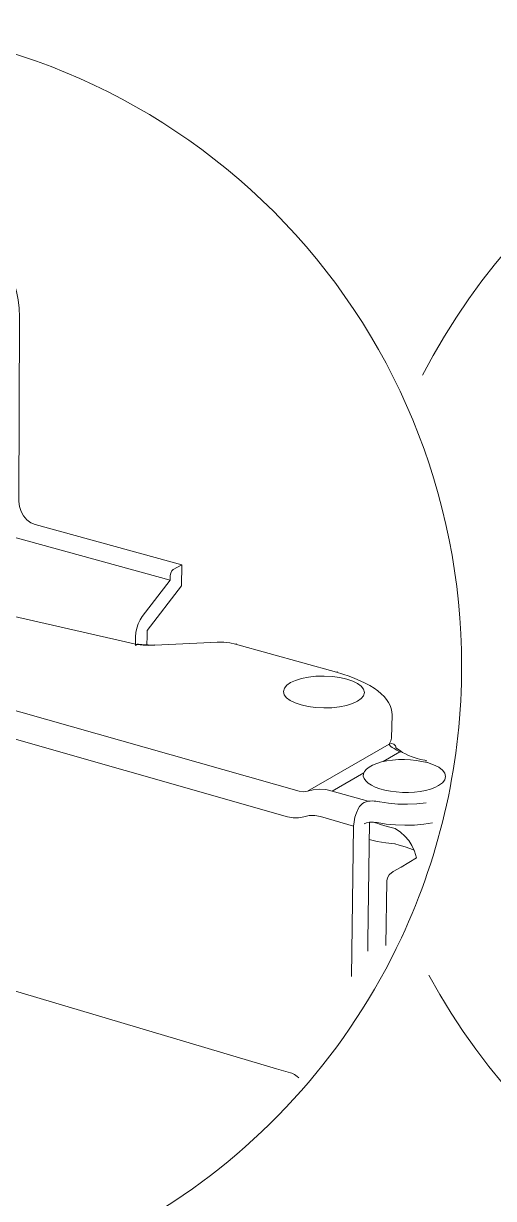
# Model space of a CAD drawing. Header units: metres. Extents: x -6.4 to 35.9, y -8.9 to 6.5.
# Drawn here: x 23.438 to 23.679, y -5.581 to -4.978 of the extents above; entities that cross this region are included whole.
import ezdxf

# ---------------------------------------------------------------- set-up
doc = ezdxf.new("R2010")
doc.units = ezdxf.units.M
doc.header["$MEASUREMENT"] = 0
doc.layers.add('PDF17_Geometry_Num_Penna__7_Num_Penna__7_Num_Penna__7_Num_Penna__7', color=7, linetype='Continuous', lineweight=18)

msp = doc.modelspace()

# ---------------------------------------------------------------- linework, layer by layer
at = {"layer": 'PDF17_Geometry_Num_Penna__7_Num_Penna__7_Num_Penna__7_Num_Penna__7', "color": 7, "linetype": 'Continuous', "lineweight": 18, "flags": 128}
for points in [[(23.23312, -5.62191, 0.077449), (23.33339, -5.63744, 0.291158), (23.63193, -5.44758, 0.110277), (23.66289, -5.30794, 0.414223), (23.33339, -4.97844, 0.310416), (23.0257, -5.18982)], [(23.6461, -5.4668, 0.275242), (23.93583, -5.63924, 0.414207), (24.26533, -5.30974, 0.414207), (23.93583, -4.98024, 0.28095), (23.64282, -5.15888)], [(23.44382, -5.23547), (23.44165, -5.23457), (23.43964, -5.23306), (23.43791, -5.23109), (23.43661, -5.2288), (23.43579, -5.22629), (23.43554, -5.22379), (23.43579, -5.12895, 0.31958), (23.39835, -5.0761), (23.29945, -5.0503)]]:
    msp.add_lwpolyline(points, format="xyb", dxfattribs=at)
for points in [[(23.44382, -5.23547), (23.51914, -5.25614), (23.51475, -5.25856)], [(23.43291, -5.24199), (23.51324, -5.26409), (23.51328, -5.26176)], [(23.14925, -5.25037), (23.5795, -5.37235)], [(23.51914, -5.25615), (23.51906, -5.26693), (23.50135, -5.28989)], [(23.51476, -5.25856), (23.51402, -5.2593), (23.51349, -5.26045), (23.51328, -5.26175)], [(23.15528, -5.26635), (23.57339, -5.38546), (23.57634, -5.38604), (23.57917, -5.386), (23.58187, -5.38546), (23.58458, -5.38489), (23.58746, -5.38489), (23.59037, -5.38542), (23.60742, -5.39031), (23.60641, -5.46743)], [(23.49889, -5.28267), (23.51324, -5.26409)], [(23.49634, -5.29702), (23.49646, -5.29694), (23.49659, -5.2969), (23.49667, -5.2969), (23.49679, -5.29686), (23.49688, -5.29686), (23.497, -5.29686), (23.4986, -5.2971), (23.50028, -5.29723), (23.50196, -5.29731), (23.5036, -5.29735), (23.50525, -5.29727), (23.50532, -5.29735), (23.50537, -5.29747), (23.50233, -5.29752), (23.4993, -5.29739), (23.49634, -5.29702), (23.39191, -5.27332)], [(23.49544, -5.29313), (23.4956, -5.29091), (23.49606, -5.28866), (23.49679, -5.28645), (23.49774, -5.28439), (23.49889, -5.28267)], [(23.49635, -5.29702), (23.4954, -5.29756), (23.49544, -5.29313)], [(23.50114, -5.29727), (23.50126, -5.29575), (23.50131, -5.29428), (23.50135, -5.28989)], [(23.50537, -5.29747), (23.5376, -5.29595), (23.54075, -5.29595), (23.54387, -5.29628), (23.5467, -5.29686)], [(23.5467, -5.29686), (23.54703, -5.29673), (23.54735, -5.29678)], [(23.59857, -5.31125), (23.5467, -5.29686)], [(23.59922, -5.31117), (23.59889, -5.31113), (23.59856, -5.31125)], [(23.62719, -5.33319), (23.62686, -5.34508), (23.62645, -5.34643), (23.62608, -5.34746), (23.62571, -5.34815)], [(23.62579, -5.34849), (23.62575, -5.34831), (23.62571, -5.34816), (23.58372, -5.37235)], [(23.62579, -5.34848), (23.62604, -5.34893), (23.62657, -5.34938), (23.62727, -5.34987), (23.62821, -5.35045), (23.62952, -5.35123), (23.6312, -5.35222), (23.62264, -5.35717)], [(23.62571, -5.34816), (23.6269, -5.34794), (23.62805, -5.34827), (23.62891, -5.3491), (23.62932, -5.35025)], [(23.62903, -5.34996), (23.62903, -5.35), (23.62916, -5.35012), (23.62944, -5.35033)], [(23.62944, -5.35033), (23.63005, -5.35078), (23.63091, -5.35135), (23.6317, -5.35185), (23.6326, -5.35242)], [(23.6312, -5.35222), (23.63194, -5.35217), (23.6326, -5.35242)], [(23.6326, -5.35242), (23.63399, -5.35324), (23.6356, -5.35401), (23.63744, -5.35475), (23.63948, -5.35541), (23.64171, -5.35603), (23.64404, -5.35651), (23.64498, -5.35673)], [(23.64498, -5.35673), (23.64478, -5.35673), (23.64457, -5.35688)], [(23.64527, -5.35771), (23.64846, -5.35877), (23.65109, -5.36009), (23.65302, -5.36156), (23.65425, -5.36316), (23.65461, -5.3648), (23.65425, -5.36644), (23.65302, -5.36804), (23.65105, -5.36947)], [(23.61267, -5.36291), (23.59643, -5.37231)], [(23.61493, -5.37751), (23.59643, -5.37231), (23.59316, -5.37156), (23.58988, -5.37136), (23.58671, -5.37161), (23.58372, -5.37235)], [(23.5795, -5.37235), (23.58167, -5.37268), (23.58372, -5.37235)], [(23.60743, -5.3903), (23.60763, -5.38802), (23.60808, -5.38571), (23.60882, -5.38341), (23.6098, -5.38132), (23.6105, -5.38027), (23.61124, -5.3794), (23.61202, -5.37873), (23.61284, -5.37821), (23.61378, -5.37781), (23.61493, -5.37751)], [(23.61493, -5.37751), (23.61599, -5.37743), (23.61698, -5.37738), (23.61791, -5.37743), (23.61882, -5.37748), (23.61977, -5.37759), (23.62078, -5.37776)], [(23.62079, -5.37776), (23.62538, -5.3785), (23.63018, -5.37895), (23.6351, -5.37907), (23.63994, -5.37887), (23.64461, -5.37833)], [(23.61558, -5.38825), (23.61403, -5.38855), (23.61283, -5.38904)], [(23.61472, -5.44926), (23.61558, -5.38825)], [(23.61558, -5.38825), (23.61755, -5.38817), (23.61952, -5.38842), (23.62407, -5.3892), (23.62886, -5.38969), (23.63379, -5.38986), (23.63867, -5.38973), (23.64342, -5.38932), (23.64793, -5.38858)], [(23.61743, -5.38817), (23.61935, -5.38883), (23.62116, -5.38944), (23.62288, -5.38997), (23.62464, -5.39051), (23.62661, -5.39104), (23.62874, -5.39153), (23.63145, -5.39343), (23.63379, -5.3955), (23.63572, -5.39773), (23.63736, -5.40018), (23.63871, -5.40307), (23.63965, -5.40651)], [(23.61546, -5.39715), (23.61956, -5.39814), (23.62399, -5.39888), (23.62862, -5.39937), (23.62879, -5.3994), (23.62912, -5.39949), (23.63026, -5.39982), (23.63194, -5.40032), (23.63387, -5.40093)], [(23.63387, -5.40092), (23.63633, -5.40175), (23.63846, -5.4026)], [(23.56784, -5.51474), (23.20019, -5.4056)], [(23.62702, -5.41412), (23.6274, -5.41384), (23.62776, -5.41364), (23.63182, -5.4113), (23.63584, -5.40893), (23.63965, -5.4065)], [(23.62396, -5.45148), (23.62443, -5.41843)], [(23.62444, -5.41843), (23.62477, -5.4168), (23.62562, -5.41527), (23.62702, -5.41412)], [(23.61465, -5.45445), (23.61472, -5.44927)], [(23.57495, -5.51685), (23.56784, -5.51474)], [(23.57922, -5.51938), (23.57847, -5.51877), (23.57774, -5.5182), (23.57699, -5.51774), (23.5763, -5.51733), (23.5756, -5.51704), (23.57495, -5.51684)]]:
    msp.add_lwpolyline(points, dxfattribs=at)
msp.add_lwpolyline([(23.53743, -5.29575), (23.53751, -5.2958)], close=True, dxfattribs=at)
at = {"layer": 'PDF17_Geometry_Num_Penna__7_Num_Penna__7_Num_Penna__7_Num_Penna__7', "color": 7, "linetype": 'Continuous', "lineweight": 18}
for centre, major_axis, ratio, start_param, end_param in [((23.5372, -5.33656), (0.08998, 0.00403), 0.347299, 6.262238, 7.087956), ((23.63348, -5.36454), (-0.02112, 0.00035), 0.399218, 4.127111, 8.84248)]:
    msp.add_ellipse(centre, major_axis=major_axis, ratio=ratio, start_param=start_param, end_param=end_param, dxfattribs=at)
msp.add_ellipse((23.59218, -5.32145), major_axis=(-0.02078, 0.00026), ratio=0.393538, dxfattribs=at)

doc.saveas('drawing.dxf')
